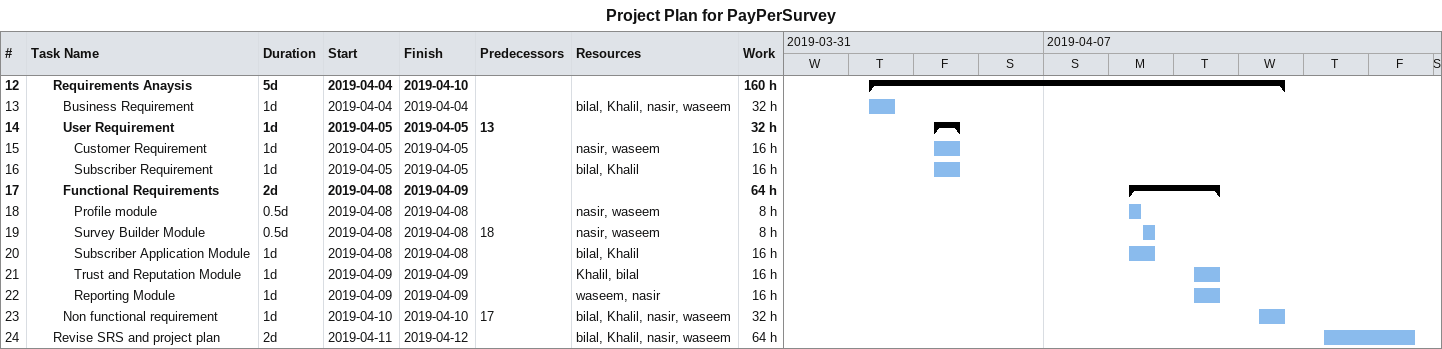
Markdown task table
Project Plan for PayPerSurvey

| ID | Level | Task | Duration | Start | Finish | Predecessors | Resources | Work (h) |
|---|---|---|---|---|---|---|---|---|
| 12 | 3 | **Requirements Anaysis** | 5d | 2019-04-04 | 2019-04-10 |  |  | 160 |
| 13 | 4 | Business Requirement | 1d | 2019-04-04 | 2019-04-04 |  | bilal, Khalil, nasir, waseem | 32 |
| 14 | 4 | **User Requirement** | 1d | 2019-04-05 | 2019-04-05 | 13 |  | 32 |
| 15 | 5 | Customer Requirement | 1d | 2019-04-05 | 2019-04-05 |  | nasir, waseem | 16 |
| 16 | 5 | Subscriber Requirement | 1d | 2019-04-05 | 2019-04-05 |  | bilal, Khalil | 16 |
| 17 | 4 | **Functional Requirements** | 2d | 2019-04-08 | 2019-04-09 |  |  | 64 |
| 18 | 5 | Profile module | 0.5d | 2019-04-08 | 2019-04-08 |  | nasir, waseem | 8 |
| 19 | 5 | Survey Builder Module | 0.5d | 2019-04-08 | 2019-04-08 | 18 | nasir, waseem | 8 |
| 20 | 5 | Subscriber Application Module | 1d | 2019-04-08 | 2019-04-08 |  | bilal, Khalil | 16 |
| 21 | 5 | Trust and Reputation Module | 1d | 2019-04-09 | 2019-04-09 |  | Khalil, bilal | 16 |
| 22 | 5 | Reporting Module | 1d | 2019-04-09 | 2019-04-09 |  | waseem, nasir | 16 |
| 23 | 4 | Non functional requirement | 1d | 2019-04-10 | 2019-04-10 | 17 | bilal, Khalil, nasir, waseem | 32 |
| 24 | 3 | Revise SRS and project plan | 2d | 2019-04-11 | 2019-04-12 |  | bilal, Khalil, nasir, waseem | 64 |
